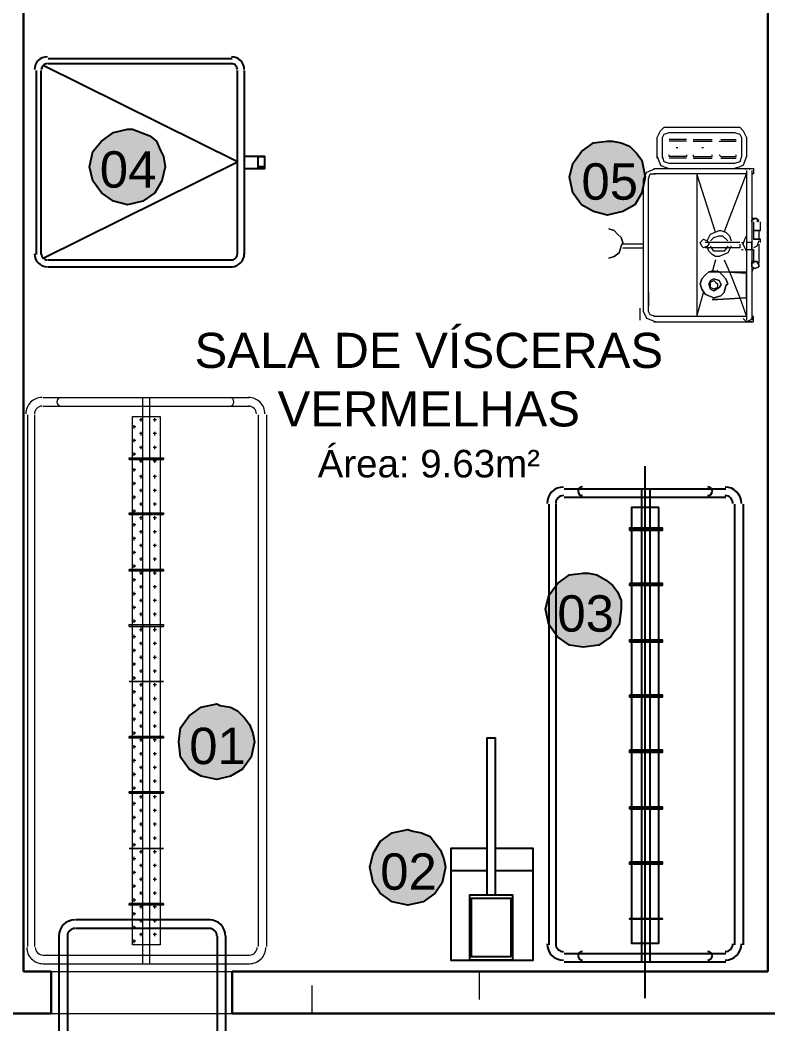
# Model space of a CAD drawing. Header units: millimetres. Extents: x 208330 to 208484, y 9278571 to 9278607.
# Drawn here: x 208414.155 to 208416.843, y 9278577.173 to 9278580.779 of the extents above; entities that cross this region are included whole.
import ezdxf

# ---------------------------------------------------------------- set-up
doc = ezdxf.new("R2010")
doc.units = ezdxf.units.MM
doc.header["$LTSCALE"] = 0.2
doc.header["$MEASUREMENT"] = 0
doc.linetypes.add('Dashed', pattern=[0.75, 0.5, -0.25])
for name, color, linetype, true_color in [('A-EQUIPAMENTOS', 7, 'Continuous', 0x7d7d7d), ('PDF_EQUIPAMENTOS', 7, 'Continuous', 0x7a7a7a), ('PDF_equipamentos inox', 7, 'Continuous', 0x7a7a7a), ('PDF_EquipInox', 7, 'Continuous', 0x7a7a7a)]:
    doc.layers.add(name, color=color, linetype=linetype, true_color=true_color)
for name, color, linetype, lineweight in [('A-PAREDE', 5, 'Continuous', 30), ('A-PROJEÇÃO', 251, 'Dashed', 9), ('A-VISTA03', 3, 'Continuous', 9)]:
    doc.layers.add(name, color=color, linetype=linetype, lineweight=lineweight)
doc.layers.add('PDF_Text', color=7, linetype='Continuous')
doc.styles.add('PDF Arial', font='arial.ttf')

# ---------------------------------------------------------------- blocks, each defined once
blk = doc.blocks.new('galpao')
at = {"layer": 'A-EQUIPAMENTOS'}
blk.add_line((208295.2376, 9278577.211), (208295.2376, 9278577.361), dxfattribs=at)
blk.add_line((208295.2376, 9278577.211), (208295.2376, 9278577.361), dxfattribs=at)
at = {"layer": 'A-PAREDE'}
for p, q in [((208295.1376, 9278580.961), (208295.1376, 9278580.461)), ((208297.8126, 9278580.961), (208297.8126, 9278577.361)), ((208295.1376, 9278580.461), (208295.1376, 9278577.361)), ((208295.2376, 9278577.361), (208295.1376, 9278577.361)), ((208295.2376, 9278577.211), (208295.2376, 9278577.361)), ((208297.8126, 9278577.361), (208295.8876, 9278577.361)), ((208295.8876, 9278577.211), (208295.8876, 9278577.361)), ((208295.8876, 9278577.361), (208295.8876, 9278577.211)), ((208294.9376, 9278577.211), (208295.2376, 9278577.211)), ((208300.9126, 9278577.211), (208295.8876, 9278577.211))]:
    blk.add_line(p, q, dxfattribs=at)
at = {"layer": 'A-PROJEÇÃO'}
blk.add_lwpolyline([(208296.7751, 9278577.361), (208296.7751, 9278577.211), (208296.1751, 9278577.211), (208296.1751, 9278577.361)], close=True, dxfattribs=at)
at = {"layer": 'A-VISTA03'}
for p, q in [((208295.2376, 9278577.361), (208295.8876, 9278577.361)), ((208295.2376, 9278577.211), (208295.8876, 9278577.211))]:
    blk.add_line(p, q, dxfattribs=at)
blk = doc.blocks.new('ARQ GALPAO TGOV')
at = {"layer": 'PDF_Text', "true_color": 0xf26722}
h = blk.add_hatch(color=30, dxfattribs=at)
h.dxf.hatch_style = 1
h.paths.add_polyline_path([(2.9243, 2.2133), (2.9119, 2.1638), (2.8872, 2.1206), (2.8439, 2.0897), (2.7883, 2.0773), (2.7388, 2.0897), (2.6955, 2.1206), (2.6646, 2.1638), (2.6522, 2.2133), (2.6646, 2.2689), (2.6955, 2.306), (2.7388, 2.3369), (2.7883, 2.3493), (2.8068, 2.3493), (2.8377, 2.3369), (2.8686, 2.3246), (2.8934, 2.306), (2.9057, 2.2751), (2.9181, 2.2504)])
h.paths.add_polyline_path([(4.6492, 2.1762), (4.6368, 2.1206), (4.6121, 2.0773), (4.5688, 2.0526), (4.5132, 2.0402), (4.4637, 2.0526), (4.4204, 2.0773), (4.3895, 2.1206), (4.3771, 2.1762), (4.3895, 2.2257), (4.4204, 2.2689), (4.4637, 2.2999), (4.5132, 2.306), (4.5317, 2.306), (4.5626, 2.2999), (4.5935, 2.2875), (4.6183, 2.2628), (4.6368, 2.238), (4.643, 2.2071)])
h.paths.add_polyline_path([(4.5626, 0.6244), (4.5564, 0.5688), (4.5255, 0.5255), (4.4822, 0.4946), (4.4266, 0.4884), (4.3771, 0.4946), (4.3339, 0.5255), (4.303, 0.5688), (4.2906, 0.6244), (4.303, 0.6739), (4.3339, 0.7172), (4.3771, 0.7481), (4.4266, 0.7543), (4.4451, 0.7543), (4.4761, 0.7481), (4.507, 0.7295), (4.5317, 0.711), (4.5502, 0.6862), (4.5626, 0.6553)])
h.paths.add_polyline_path([(3.2458, 0.1484), (3.2334, 0.0927), (3.2025, 0.0495), (3.1592, 0.0247), (3.1097, 0.0124), (3.0541, 0.0247), (3.0108, 0.0495), (2.9799, 0.0927), (2.9737, 0.1484), (2.9799, 0.1978), (3.0108, 0.2411), (3.0541, 0.272), (3.1097, 0.2844), (3.1221, 0.2782), (3.1592, 0.272), (3.1839, 0.2597), (3.2087, 0.2349), (3.2272, 0.2102), (3.2396, 0.1793)])
h.paths.add_polyline_path([(3.932, -0.3029), (3.9196, -0.3586), (3.8949, -0.3957), (3.8516, -0.4266), (3.796, -0.439), (3.7404, -0.4266), (3.6971, -0.3957), (3.6723, -0.3586), (3.66, -0.3029), (3.6723, -0.2535), (3.6971, -0.2102), (3.7404, -0.1793), (3.796, -0.1669), (3.8145, -0.1731), (3.8455, -0.1793), (3.8764, -0.1917), (3.8949, -0.2164), (3.9135, -0.2411), (3.9258, -0.272)])
at = {"layer": 'PDF_EQUIPAMENTOS', "lineweight": 5}
for points in [[(2.4853, 1.3849), (3.2272, 1.3849)], [(2.8439, -0.6492), (2.8439, 1.3849)], [(2.8686, -0.6492), (2.8686, 1.3849)], [(2.4853, 1.3539), (3.2272, 1.3539)], [(2.4297, 1.323), (2.4297, -0.5873)], [(2.4544, 1.323), (2.4544, -0.5873)], [(2.8439, 1.3045), (2.8315, 1.3045)], [(2.8377, 1.2983), (2.8377, 1.3107)], [(2.8934, 1.3045), (2.881, 1.3045)], [(2.8872, 1.2983), (2.8872, 1.3107)], [(3.2581, 1.323), (3.2581, -0.5873)], [(3.289, 1.323), (3.289, -0.5873)], [(2.8192, 1.2798), (2.8068, 1.2798)], [(2.813, 1.2736), (2.813, 1.2859)], [(2.9057, 1.2798), (2.9057, 1.2798)], [(2.8192, 1.2303), (2.8068, 1.2303)], [(2.813, 1.2241), (2.813, 1.2365)], [(2.8439, 1.255), (2.8315, 1.255)], [(2.8377, 1.2488), (2.8377, 1.2612)], [(2.8934, 1.255), (2.881, 1.255)], [(2.8872, 1.2488), (2.8872, 1.2612)], [(2.9057, 1.2303), (2.9057, 1.2303)], [(2.8439, 1.2056), (2.8315, 1.2056)], [(2.8377, 1.1994), (2.8377, 1.2118)], [(2.8934, 1.2056), (2.881, 1.2056)], [(2.8872, 1.1994), (2.8872, 1.2118)], [(2.8192, 1.1808), (2.8068, 1.1808)], [(2.813, 1.1747), (2.813, 1.187)], [(2.8439, 1.1561), (2.8315, 1.1561)], [(2.8377, 1.1499), (2.8377, 1.1623)], [(2.8934, 1.1561), (2.881, 1.1561)], [(2.8872, 1.1499), (2.8872, 1.1623)], [(2.9057, 1.1808), (2.9057, 1.1808)], [(2.8192, 1.1252), (2.8068, 1.1252)], [(2.813, 1.119), (2.813, 1.1314)], [(2.9057, 1.1252), (2.9057, 1.1252)], [(2.813, 1.0696), (2.813, 1.0819)], [(2.8439, 1.1005), (2.8315, 1.1005)], [(2.8377, 1.0943), (2.8377, 1.1066)], [(2.8934, 1.1005), (2.881, 1.1005)], [(2.8872, 1.0943), (2.8872, 1.1066)], [(2.8192, 1.0757), (2.8068, 1.0757)], [(2.8439, 1.051), (2.8315, 1.051)], [(2.8377, 1.0448), (2.8377, 1.0572)], [(2.8934, 1.051), (2.881, 1.051)], [(2.8872, 1.0448), (2.8872, 1.0572)], [(2.9057, 1.0757), (2.9057, 1.0757)], [(2.8192, 1.0263), (2.8068, 1.0263)], [(2.813, 1.0201), (2.813, 1.0325)], [(2.9057, 1.0263), (2.9057, 1.0263)], [(2.8192, 0.9768), (2.8068, 0.9768)], [(2.813, 0.9706), (2.813, 0.983)], [(2.8439, 1.0015), (2.8315, 1.0015)], [(2.8377, 0.9954), (2.8377, 1.0077)], [(2.8934, 1.0015), (2.881, 1.0015)], [(2.8872, 0.9954), (2.8872, 1.0077)], [(2.9057, 0.9768), (2.9057, 0.9768)], [(2.8439, 0.9521), (2.8315, 0.9521)], [(2.8377, 0.9459), (2.8377, 0.9583)], [(2.8934, 0.9521), (2.881, 0.9521)], [(2.8872, 0.9459), (2.8872, 0.9583)], [(2.8192, 0.9274), (2.8068, 0.9274)], [(2.813, 0.9212), (2.813, 0.9335)], [(2.8439, 0.9026), (2.8315, 0.9026)], [(2.8377, 0.8964), (2.8377, 0.9088)], [(2.8934, 0.9026), (2.881, 0.9026)], [(2.8872, 0.8964), (2.8872, 0.9088)], [(2.9057, 0.9274), (2.9057, 0.9274)], [(2.8192, 0.8779), (2.8068, 0.8779)], [(2.813, 0.8717), (2.813, 0.8841)], [(2.9057, 0.8779), (2.9057, 0.8779)], [(2.813, 0.8223), (2.813, 0.8346)], [(2.8439, 0.8532), (2.8315, 0.8532)], [(2.8377, 0.847), (2.8377, 0.8594)], [(2.8934, 0.8532), (2.881, 0.8532)], [(2.8872, 0.847), (2.8872, 0.8594)], [(2.8192, 0.8284), (2.8068, 0.8284)], [(2.8439, 0.8037), (2.8315, 0.8037)], [(2.8377, 0.7975), (2.8377, 0.8099)], [(2.8934, 0.8037), (2.881, 0.8037)], [(2.8872, 0.7975), (2.8872, 0.8099)], [(2.9057, 0.8284), (2.9057, 0.8284)], [(2.8192, 0.779), (2.8068, 0.779)], [(2.813, 0.7728), (2.813, 0.7852)], [(2.8377, 0.7481), (2.8377, 0.7604)], [(2.8872, 0.7481), (2.8872, 0.7604)], [(2.9057, 0.779), (2.9057, 0.779)], [(2.8192, 0.7295), (2.8068, 0.7295)], [(2.813, 0.7233), (2.813, 0.7357)], [(2.8439, 0.7543), (2.8315, 0.7543)], [(2.8934, 0.7543), (2.881, 0.7543)], [(2.9057, 0.7295), (2.9057, 0.7295)], [(2.813, 0.6739), (2.813, 0.6862)], [(2.8439, 0.7048), (2.8315, 0.7048)], [(2.8377, 0.6986), (2.8377, 0.711)], [(2.8934, 0.7048), (2.881, 0.7048)], [(2.8872, 0.6986), (2.8872, 0.711)], [(2.8192, 0.6801), (2.8068, 0.6801)], [(2.8439, 0.6553), (2.8315, 0.6553)], [(2.8377, 0.6492), (2.8377, 0.6615)], [(2.8934, 0.6553), (2.881, 0.6553)], [(2.8872, 0.6492), (2.8872, 0.6615)], [(2.9057, 0.6801), (2.9057, 0.6801)], [(2.8192, 0.6306), (2.8068, 0.6306)], [(2.813, 0.6244), (2.813, 0.6368)], [(2.9057, 0.6306), (2.9057, 0.6306)], [(2.8192, 0.5811), (2.8068, 0.5811)], [(2.813, 0.575), (2.813, 0.5873)], [(2.8439, 0.6059), (2.8315, 0.6059)], [(2.8377, 0.5997), (2.8377, 0.6121)], [(2.8934, 0.6059), (2.881, 0.6059)], [(2.8872, 0.5997), (2.8872, 0.6121)], [(2.9057, 0.5811), (2.9057, 0.5811)], [(2.8439, 0.5502), (2.8315, 0.5502)], [(2.8377, 0.5441), (2.8377, 0.5626)], [(2.8934, 0.5502), (2.881, 0.5502)], [(2.8872, 0.5441), (2.8872, 0.5626)], [(2.8192, 0.5255), (2.8068, 0.5255)], [(2.813, 0.5193), (2.813, 0.5317)], [(2.8377, 0.4946), (2.8377, 0.507)], [(2.8872, 0.4946), (2.8872, 0.507)], [(2.9057, 0.5255), (2.9057, 0.5255)], [(2.8192, 0.476), (2.8068, 0.476)], [(2.813, 0.4699), (2.813, 0.4822)], [(2.8439, 0.5008), (2.8315, 0.5008)], [(2.8934, 0.5008), (2.881, 0.5008)], [(2.9057, 0.476), (2.9057, 0.476)], [(2.813, 0.4204), (2.813, 0.4328)], [(2.8439, 0.4513), (2.8315, 0.4513)], [(2.8377, 0.4451), (2.8377, 0.4575)], [(2.8934, 0.4513), (2.881, 0.4513)], [(2.8872, 0.4451), (2.8872, 0.4575)], [(2.8192, 0.4266), (2.8068, 0.4266)], [(2.8439, 0.4019), (2.8315, 0.4019)], [(2.8377, 0.3957), (2.8377, 0.408)], [(2.8934, 0.4019), (2.881, 0.4019)], [(2.8872, 0.3957), (2.8872, 0.408)], [(2.9057, 0.4266), (2.9057, 0.4266)], [(2.7944, 0.3648), (2.7944, 0.3648)], [(2.8192, 0.3771), (2.8068, 0.3771)], [(2.813, 0.3709), (2.813, 0.3833)], [(2.9057, 0.3771), (2.9057, 0.3771)], [(2.9181, 0.3648), (2.9181, 0.3648)], [(2.8192, 0.3277), (2.8068, 0.3277)], [(2.813, 0.3215), (2.813, 0.3338)], [(2.8439, 0.3524), (2.8315, 0.3524)], [(2.8377, 0.3462), (2.8377, 0.3586)], [(2.8934, 0.3524), (2.881, 0.3524)], [(2.8872, 0.3462), (2.8872, 0.3586)], [(2.9057, 0.3277), (2.9057, 0.3277)], [(2.8439, 0.3029), (2.8315, 0.3029)], [(2.8377, 0.2968), (2.8377, 0.3091)], [(2.8934, 0.3029), (2.881, 0.3029)], [(2.8872, 0.2968), (2.8872, 0.3091)], [(2.8192, 0.2782), (2.8068, 0.2782)], [(2.813, 0.272), (2.813, 0.2844)], [(2.8439, 0.2535), (2.8315, 0.2535)], [(2.8377, 0.2473), (2.8377, 0.2597)], [(2.8934, 0.2535), (2.881, 0.2535)], [(2.8872, 0.2473), (2.8872, 0.2597)], [(2.9057, 0.2782), (2.9057, 0.2782)], [(2.8192, 0.2287), (2.8068, 0.2287)], [(2.813, 0.2226), (2.813, 0.2349)], [(2.9057, 0.2287), (2.9057, 0.2287)], [(2.813, 0.1731), (2.813, 0.1855)], [(2.8439, 0.204), (2.8315, 0.204)], [(2.8377, 0.1978), (2.8377, 0.2102)], [(2.8934, 0.204), (2.881, 0.204)], [(2.8872, 0.1978), (2.8872, 0.2102)], [(2.8192, 0.1793), (2.8068, 0.1793)], [(2.8439, 0.1546), (2.8315, 0.1546)], [(2.8377, 0.1484), (2.8377, 0.1607)], [(2.8934, 0.1546), (2.881, 0.1546)], [(2.8872, 0.1484), (2.8872, 0.1607)], [(2.9057, 0.1793), (2.9057, 0.1793)], [(2.8192, 0.1298), (2.8068, 0.1298)], [(2.813, 0.1236), (2.813, 0.136)], [(2.8377, 0.0989), (2.8377, 0.1113)], [(2.8872, 0.0989), (2.8872, 0.1113)], [(2.9057, 0.1298), (2.9057, 0.1298)], [(2.8192, 0.0804), (2.8068, 0.0804)], [(2.813, 0.0742), (2.813, 0.0866)], [(2.8439, 0.1051), (2.8315, 0.1051)], [(2.8934, 0.1051), (2.881, 0.1051)], [(2.9057, 0.0804), (2.9057, 0.0804)], [(2.813, 0.0247), (2.813, 0.0371)], [(2.8439, 0.0556), (2.8315, 0.0556)], [(2.8377, 0.0495), (2.8377, 0.0618)], [(2.8934, 0.0556), (2.881, 0.0556)], [(2.8872, 0.0495), (2.8872, 0.0618)], [(2.8192, 0.0309), (2.8068, 0.0309)], [(2.8439, 0.0062), (2.8315, 0.0062)], [(2.8377, 0), (2.8377, 0.0124)], [(2.8934, 0.0062), (2.881, 0.0062)], [(2.8872, 0), (2.8872, 0.0124)], [(2.9057, 0.0309), (2.9057, 0.0309)], [(2.8192, -0.0185), (2.8068, -0.0185)], [(2.813, -0.0247), (2.813, -0.0124)], [(2.9057, -0.0185), (2.9057, -0.0185)], [(2.813, -0.0804), (2.813, -0.068)], [(2.8439, -0.0495), (2.8315, -0.0495)], [(2.8377, -0.0556), (2.8377, -0.0433)], [(2.8934, -0.0495), (2.881, -0.0495)], [(2.8872, -0.0556), (2.8872, -0.0433)], [(2.8192, -0.0742), (2.8068, -0.0742)], [(2.8439, -0.0989), (2.8315, -0.0989)], [(2.8377, -0.1051), (2.8377, -0.0927)], [(2.8934, -0.0989), (2.881, -0.0989)], [(2.8872, -0.1051), (2.8872, -0.0927)], [(2.9057, -0.0742), (2.9057, -0.0742)], [(2.8192, -0.1236), (2.8068, -0.1236)], [(2.813, -0.1298), (2.813, -0.1175)], [(2.8377, -0.1546), (2.8377, -0.1422)], [(2.8872, -0.1546), (2.8872, -0.1422)], [(2.9057, -0.1236), (2.9057, -0.1236)], [(2.8192, -0.1731), (2.8068, -0.1731)], [(2.813, -0.1793), (2.813, -0.1669)], [(2.8439, -0.1484), (2.8315, -0.1484)], [(2.8934, -0.1484), (2.881, -0.1484)], [(2.9057, -0.1731), (2.9057, -0.1731)], [(2.8439, -0.1978), (2.8315, -0.1978)], [(2.8377, -0.204), (2.8377, -0.1917)], [(2.8934, -0.1978), (2.881, -0.1978)], [(2.8872, -0.204), (2.8872, -0.1917)], [(2.7944, -0.2349), (2.7944, -0.2349)], [(2.8192, -0.2226), (2.8068, -0.2226)], [(2.813, -0.2287), (2.813, -0.2164)], [(2.8439, -0.2473), (2.8315, -0.2473)], [(2.8377, -0.2535), (2.8377, -0.2411)], [(2.8934, -0.2473), (2.881, -0.2473)], [(2.8872, -0.2535), (2.8872, -0.2411)], [(2.9057, -0.2226), (2.9057, -0.2226)], [(2.9181, -0.2349), (2.9181, -0.2349)], [(2.8192, -0.272), (2.8068, -0.272)], [(2.813, -0.2782), (2.813, -0.2658)], [(2.9057, -0.272), (2.9057, -0.272)], [(2.8192, -0.3215), (2.8068, -0.3215)], [(2.813, -0.3277), (2.813, -0.3153)], [(2.8439, -0.2968), (2.8315, -0.2968)], [(2.8377, -0.3029), (2.8377, -0.2906)], [(2.8934, -0.2968), (2.881, -0.2968)], [(2.8872, -0.3029), (2.8872, -0.2906)], [(2.9057, -0.3215), (2.9057, -0.3215)], [(2.8439, -0.3462), (2.8315, -0.3462)], [(2.8377, -0.3524), (2.8377, -0.34)], [(2.8934, -0.3462), (2.881, -0.3462)], [(2.8872, -0.3524), (2.8872, -0.34)], [(2.8192, -0.3709), (2.8068, -0.3709)], [(2.813, -0.3771), (2.813, -0.3648)], [(2.8439, -0.3957), (2.8315, -0.3957)], [(2.8377, -0.4019), (2.8377, -0.3895)], [(2.8934, -0.3957), (2.881, -0.3957)], [(2.8872, -0.4019), (2.8872, -0.3895)], [(2.9057, -0.3709), (2.9057, -0.3709)], [(2.8192, -0.4204), (2.8068, -0.4204)], [(2.813, -0.4266), (2.813, -0.4142)], [(2.9057, -0.4204), (2.9057, -0.4204)], [(2.9181, -0.4328), (2.7944, -0.4328), (2.9181, -0.4328), (2.9181, -0.439), (2.7944, -0.439), (2.7944, -0.4328)], [(2.813, -0.476), (2.813, -0.4637)], [(2.8439, -0.4451), (2.8315, -0.4451)], [(2.8377, -0.4513), (2.8377, -0.439)], [(2.8934, -0.4451), (2.881, -0.4451)], [(2.8872, -0.4513), (2.8872, -0.439)], [(2.8192, -0.4699), (2.8068, -0.4699)], [(2.8439, -0.4946), (2.8315, -0.4946)], [(2.8377, -0.5008), (2.8377, -0.4884)], [(2.8934, -0.4946), (2.881, -0.4946)], [(2.8872, -0.5008), (2.8872, -0.4884)], [(2.9057, -0.4699), (2.9057, -0.4699)], [(2.8192, -0.5193), (2.8068, -0.5193)], [(2.813, -0.5255), (2.813, -0.5131)], [(2.8377, -0.5502), (2.8377, -0.5379)], [(2.8872, -0.5502), (2.8872, -0.5379)], [(2.9057, -0.5193), (2.9057, -0.5193)], [(2.8192, -0.5688), (2.8068, -0.5688)], [(2.813, -0.575), (2.813, -0.5626)], [(2.8439, -0.5441), (2.8315, -0.5441)], [(2.8934, -0.5441), (2.881, -0.5441)], [(2.9057, -0.5688), (2.9057, -0.5688)], [(2.4853, -0.6182), (3.2272, -0.6182)], [(2.4853, -0.6492), (3.2272, -0.6492)]]:
    blk.add_lwpolyline(points, dxfattribs=at)
for points in [[(2.8068, 1.3169), (2.9057, 1.3169), (2.9057, -0.5811), (2.8068, -0.5811)], [(2.7944, 1.1685), (2.9181, 1.1685), (2.9181, 1.1623), (2.7944, 1.1623), (2.9181, 1.1623), (2.7944, 1.1623)], [(2.7944, 0.9706), (2.9181, 0.9706), (2.9181, 0.9645), (2.7944, 0.9645), (2.9181, 0.9645), (2.7944, 0.9645)], [(2.7944, 0.7666), (2.9181, 0.7666), (2.7944, 0.7666), (2.9181, 0.7666), (2.9181, 0.7604), (2.7944, 0.7604)], [(2.7944, 0.5688), (2.9181, 0.5688), (2.9181, 0.5626), (2.7944, 0.5626), (2.9181, 0.5626), (2.7944, 0.5626)], [(2.9181, 0.3648), (2.7944, 0.3648), (2.9181, 0.3648), (2.7944, 0.3648)], [(2.7944, 0.1669), (2.9181, 0.1669), (2.7944, 0.1669), (2.9181, 0.1669), (2.9181, 0.1607), (2.7944, 0.1607)], [(2.7944, -0.0309), (2.9181, -0.0309), (2.9181, -0.0371), (2.7944, -0.0371), (2.9181, -0.0371), (2.7944, -0.0371)], [(2.9181, -0.2349), (2.7944, -0.2349), (2.9181, -0.2349), (2.7944, -0.2349)]]:
    blk.add_lwpolyline(points, close=True, dxfattribs=at)
at = {"layer": 'PDF_EQUIPAMENTOS', "lineweight": 25}
for points in [[(4.1113, -0.4019), (4.1113, 0.1607), (4.0804, 0.1607), (4.0804, -0.4019)], [(4.0804, -0.2349), (3.9506, -0.2349), (3.9506, -0.6368), (4.2473, -0.6368), (4.2473, -0.2349), (4.1113, -0.2349)], [(4.0804, -0.3153), (3.9506, -0.3153)], [(4.2473, -0.3153), (4.1113, -0.3153)]]:
    blk.add_lwpolyline(points, dxfattribs=at)
for points in [[(4.1731, -0.6368), (4.0186, -0.6368), (4.0186, -0.4019), (4.1731, -0.4019)], [(4.1669, -0.6244), (4.0247, -0.6244), (4.0247, -0.4142), (4.1669, -0.4142)]]:
    blk.add_lwpolyline(points, close=True, dxfattribs=at)
at = {"layer": 'PDF_EQUIPAMENTOS', "lineweight": 5}
for centre, radius, start, end in [((2.4822, 1.3261), 0.0587, 89.999, 180.001), ((2.5502, 1.3694), 0.0155, 90.0027, 269.9973), ((3.1561, 1.3694), 0.0155, 270.0027, 89.9973), ((3.2241, 1.3261), 0.0587, 359.999, 90.001), ((2.4822, 1.3261), 0.0278, 89.9989, 180.0011), ((3.2241, 1.3261), 0.0278, 359.9989, 90.0011), ((2.4853, -0.5904), 0.0587, 179.999, 270.001), ((2.4853, -0.5904), 0.0278, 179.9989, 270.0011), ((3.2272, -0.5904), 0.0278, 269.9989, 0.0011), ((3.2272, -0.5904), 0.0587, 269.999, 0.001)]:
    blk.add_arc(centre, radius, start, end, dxfattribs=at)
at = {"layer": 'PDF_equipamentos inox', "lineweight": 25}
for points in [[(2.5039, 2.6028), (3.1654, 2.6028)], [(2.4853, 1.8856), (3.1839, 2.2318), (2.4853, 2.5781)], [(2.5039, 2.5842), (3.1654, 2.5842)], [(2.4606, 2.5595), (2.4606, 1.898)], [(2.4791, 1.898), (2.4791, 2.5595)], [(3.1839, 1.898), (3.1839, 2.5595)], [(3.2087, 2.5595), (3.2087, 1.898)], [(3.2087, 2.2071), (3.2829, 2.2071), (3.2829, 2.2504), (3.2087, 2.2504)], [(3.2581, 2.2071), (3.2581, 2.2504), (3.2829, 2.2504)], [(3.2829, 2.2133), (3.2581, 2.2133)], [(2.5039, 1.8794), (3.1654, 1.8794)], [(2.5039, 1.8547), (3.1654, 1.8547)], [(4.6492, -0.7728), (4.6492, 1.1376)], [(4.3586, 1.0572), (4.9397, 1.0572)], [(4.6368, -0.643), (4.6368, 1.0572)], [(4.6677, -0.643), (4.6677, 1.0572)], [(4.3586, 1.0263), (4.9397, 1.0263)], [(4.303, 1.0015), (4.303, -0.5811)], [(4.3277, 1.0015), (4.3277, -0.5811)], [(4.9706, 1.0015), (4.9706, -0.5811)], [(5.0016, 1.0015), (5.0016, -0.5811)], [(3.0858, -0.4915), (2.6036, -0.4915)], [(4.711, -0.4884), (4.5935, -0.4884), (4.711, -0.4884), (4.5935, -0.4884)], [(4.5935, -0.4884), (4.5935, -0.4884)], [(4.711, -0.4884), (4.711, -0.4884)], [(3.0858, -0.5224), (2.6036, -0.5224)], [(2.5418, -0.5502), (2.5418, -3.425)], [(2.5727, -0.5502), (2.5727, -3.425)], [(3.1106, -0.5502), (3.1106, -3.425)], [(3.1415, -0.5502), (3.1415, -3.425)], [(4.3586, -0.6121), (4.9397, -0.6121)], [(4.3586, -0.643), (4.9397, -0.643)]]:
    blk.add_lwpolyline(points, dxfattribs=at)
for points in [[(4.6986, 0.9892), (4.5997, 0.9892), (4.5997, -0.575), (4.6986, -0.575)], [(4.5935, 0.9088), (4.711, 0.9088), (4.711, 0.915), (4.5935, 0.915), (4.711, 0.915), (4.5935, 0.915)], [(4.5935, 0.7172), (4.5935, 0.711), (4.711, 0.711), (4.5935, 0.711), (4.711, 0.711), (4.711, 0.7172)], [(4.5935, 0.507), (4.711, 0.507), (4.711, 0.5131), (4.5935, 0.5131), (4.711, 0.5131), (4.5935, 0.5131)], [(4.5935, 0.3153), (4.5935, 0.3091), (4.711, 0.3091), (4.5935, 0.3091), (4.711, 0.3091), (4.711, 0.3153)], [(4.5935, 0.1175), (4.5935, 0.1113), (4.711, 0.1113), (4.5935, 0.1113), (4.711, 0.1113), (4.711, 0.1175)], [(4.5935, -0.0927), (4.711, -0.0927), (4.711, -0.0866), (4.5935, -0.0866), (4.711, -0.0866), (4.5935, -0.0866)], [(4.5935, -0.2844), (4.5935, -0.2906), (4.711, -0.2906), (4.5935, -0.2906), (4.711, -0.2906), (4.711, -0.2844)]]:
    blk.add_lwpolyline(points, close=True, dxfattribs=at)
for centre, radius, start, end in [((2.5008, 2.5626), 0.0464, 90, 180), ((3.1623, 2.5626), 0.0464, 360, 90), ((2.5008, 2.5626), 0.0216, 89.9999, 180.0001), ((3.1623, 2.5626), 0.0216, 359.9999, 90.0001), ((2.5008, 1.9011), 0.0464, 180, 270), ((2.5008, 1.9011), 0.0216, 179.9999, 270.0001), ((3.1623, 1.9011), 0.0216, 269.9999, 0.0001), ((3.1623, 1.9011), 0.0464, 270, 0), ((4.3555, 1.0046), 0.0587, 90, 180), ((4.4235, 1.0479), 0.0155, 90.0001, 269.9999), ((4.8748, 1.0479), 0.0155, 270.0001, 89.9999), ((4.9366, 1.0046), 0.0587, 360, 90), ((4.3555, 1.0046), 0.0278, 90, 180), ((4.9366, 1.0046), 0.0278, 0, 90), ((2.6005, -0.5502), 0.0587, 90, 180), ((3.0827, -0.5502), 0.0587, 360, 90), ((2.6005, -0.5502), 0.0278, 90, 180), ((3.0827, -0.5502), 0.0278, 0, 90), ((4.3555, -0.5781), 0.0587, 180, 270), ((4.3555, -0.5781), 0.0278, 180, 270), ((4.4235, -0.6213), 0.0155, 90.0001, 269.9999), ((4.8748, -0.6213), 0.0155, 270.0001, 89.9999), ((4.9366, -0.5781), 0.0587, 270, 0), ((4.9366, -0.5781), 0.0278, 270, 360)]:
    blk.add_arc(centre, radius, start, end, dxfattribs=at)
at = {"layer": 'PDF_EquipInox', "lineweight": 0}
for points in [[(4.6924, 2.2442), (4.6924, 2.3184), (4.6986, 2.3308), (4.7048, 2.3431), (4.7172, 2.3555), (4.7357, 2.3555), (4.9706, 2.3555), (4.9892, 2.3555), (5.0016, 2.3431), (5.0077, 2.3308), (5.0139, 2.3184), (5.0139, 2.2504), (5.0016, 2.2195), (4.9892, 2.2133), (4.9706, 2.2071)], [(4.711, 2.2442), (4.711, 2.3184), (4.7172, 2.3308), (4.7357, 2.3369), (4.9706, 2.3369), (4.9892, 2.3308), (4.9954, 2.3184), (4.9954, 2.2504), (4.9892, 2.2318), (4.9706, 2.2257), (4.7357, 2.2257), (4.7172, 2.2318), (4.711, 2.2504)], [(4.7975, 2.3122), (4.7357, 2.3122)], [(4.8223, 2.3122), (4.8903, 2.3122)], [(4.9212, 2.3122), (4.9768, 2.3122)], [(4.7975, 2.306), (4.7357, 2.306)], [(4.7666, 2.2813), (4.7604, 2.2813)], [(4.7975, 2.306), (4.7975, 2.306)], [(4.8223, 2.306), (4.8903, 2.306)], [(4.8223, 2.306), (4.8223, 2.306)], [(4.8594, 2.2813), (4.8532, 2.2813)], [(4.8903, 2.306), (4.8903, 2.306)], [(4.915, 2.306), (4.9212, 2.306), (4.9768, 2.306)], [(4.9521, 2.2813), (4.9521, 2.2813)], [(4.9768, 2.306), (4.9768, 2.306)], [(4.6924, 2.2504), (4.7048, 2.2195), (4.7172, 2.2133), (4.7357, 2.2071), (4.9768, 2.2071)], [(4.7975, 2.2566), (4.7975, 2.2504), (4.7357, 2.2504), (4.7357, 2.2566)], [(4.7975, 2.2442), (4.7357, 2.2442)], [(4.8223, 2.2566), (4.8223, 2.2504), (4.8903, 2.2504), (4.8903, 2.2566)], [(4.8223, 2.2442), (4.8903, 2.2442)], [(4.915, 2.2566), (4.9212, 2.2504), (4.9768, 2.2504), (4.9768, 2.2566)], [(4.9212, 2.2442), (4.9768, 2.2442)], [(4.6863, 1.6569), (4.6553, 1.6692), (4.643, 1.694), (4.643, 2.17), (4.6553, 2.1948), (4.6863, 2.2071)], [(4.6801, 2.2071), (5.0387, 2.2071), (5.0387, 2.1886), (5.0325, 2.1886)], [(5.0139, 2.2009), (5.0139, 1.6631)], [(5.0325, 2.2009), (5.0325, 1.6631)], [(4.6863, 1.6754), (4.6677, 1.6816), (4.6615, 1.694), (4.6615, 2.17), (4.6677, 2.1886), (4.6863, 2.1886)], [(4.9336, 1.9784), (5.0139, 2.1886), (4.6801, 2.1886)], [(4.9026, 1.9784), (4.8346, 2.1886), (4.8346, 1.6754), (4.8594, 1.762)], [(4.6615, 2.1082), (4.6615, 2.1577)], [(5.0572, 2.0155), (5.051, 2.0278), (5.0448, 2.0278), (5.0325, 2.0278), (5.0325, 2.0155), (5.0325, 2.0216), (5.0448, 2.0278), (5.051, 2.0278), (5.0572, 2.0216), (5.051, 2.0155)], [(4.8717, 1.9475), (4.8841, 1.9722), (4.915, 1.9846), (4.9212, 1.9846), (4.9397, 1.9784), (4.9521, 1.966), (4.9583, 1.9475)], [(5.0387, 2.0155), (5.0387, 1.9907), (5.0387, 1.9846), (5.0634, 1.9846), (5.0387, 1.9846), (5.0387, 1.9536)], [(5.0572, 1.9846), (5.0572, 1.9536)], [(5.0634, 1.9846), (5.0634, 2.0031), (5.0634, 2.0155)], [(4.8841, 1.9475), (4.8965, 1.9598), (4.915, 1.966), (4.9212, 1.966), (4.9274, 1.966), (4.9459, 1.9475)], [(5.0139, 1.9104), (5.0077, 1.9227), (5.0016, 1.9351), (5.0077, 1.9536), (5.0139, 1.966)], [(5.0139, 1.9598), (5.0139, 1.898)], [(5.0325, 1.9536), (5.0325, 1.9536)], [(5.0387, 1.9536), (5.0634, 1.9536), (5.0387, 1.9536)], [(5.0387, 1.9536), (5.0387, 1.9536)], [(5.0572, 1.9475), (5.051, 1.9289), (5.0387, 1.9227)], [(5.0634, 1.9413), (5.0634, 1.9536)], [(4.5688, 1.9227), (4.643, 1.9227), (4.643, 1.9351), (4.5688, 1.9351)], [(4.9892, 1.9413), (4.8655, 1.9413)], [(4.9892, 1.9351), (4.9892, 1.9227), (4.8655, 1.9227)], [(4.9583, 1.9289), (4.9459, 1.9042), (4.915, 1.8918), (4.9026, 1.8918), (4.8903, 1.898), (4.8779, 1.9104), (4.8717, 1.9289)], [(4.9459, 1.9289), (4.9336, 1.9104), (4.915, 1.9104), (4.9088, 1.9104), (4.8965, 1.9104), (4.8841, 1.9289)], [(4.9954, 1.9413), (5.0016, 1.9413)], [(4.9954, 1.9351), (4.9954, 1.9351)], [(4.9954, 1.9227), (4.9954, 1.9227)], [(4.9954, 1.9165), (5.0016, 1.9165)], [(5.0325, 1.9413), (5.0139, 1.9413)], [(5.0139, 1.9165), (5.0325, 1.9165), (5.0387, 1.9165), (5.0387, 1.8671), (5.0325, 1.8671)], [(5.0325, 1.9413), (5.0325, 1.9165), (5.0325, 1.9413)], [(5.0325, 1.9413), (5.0325, 1.9413)], [(5.0325, 1.9413), (5.0325, 1.9413)], [(5.0325, 1.9413), (5.0325, 1.9413)], [(5.0387, 1.9413), (5.0387, 1.9413)], [(5.0572, 1.9351), (5.0572, 1.8671)], [(4.9336, 1.8794), (4.9521, 1.8362), (4.9892, 1.7434), (5.0139, 1.6754), (4.6801, 1.6754)], [(4.9026, 1.8794), (4.8903, 1.8362), (4.8903, 1.8424), (4.9088, 1.8362), (4.8903, 1.8362)], [(4.9088, 1.8362), (4.9088, 1.8424)], [(5.0387, 1.8485), (5.0325, 1.8362)], [(5.0448, 1.8609), (5.0448, 1.8609)], [(5.0139, 1.83), (4.9088, 1.8362), (5.0139, 1.8362)], [(5.0139, 1.83), (5.0139, 1.83)], [(5.0139, 1.83), (5.0139, 1.7434), (5.0139, 1.83)], [(5.0139, 1.8238), (5.0139, 1.8238)], [(4.6615, 1.762), (4.6615, 1.7125)], [(4.8903, 1.7373), (4.8903, 1.7373)], [(4.8903, 1.7373), (4.9088, 1.7373), (4.8903, 1.7373)], [(5.0139, 1.7434), (4.9088, 1.7373), (5.0139, 1.7434)], [(4.9088, 1.7373), (4.9088, 1.7373)], [(5.0139, 1.762), (5.0139, 1.762)], [(5.0139, 1.7434), (5.0139, 1.7496)], [(4.6306, 1.7063), (4.6306, 1.6631)], [(4.6801, 1.6569), (5.0387, 1.6569), (5.0387, 1.6754), (5.0325, 1.6754)], [(5.0325, 1.6692), (5.0263, 1.6631), (5.0139, 1.6569), (5.0077, 1.6631), (5.0016, 1.6692)], [(5.0325, 1.6569), (5.0139, 1.6569)]]:
    blk.add_lwpolyline(points, dxfattribs=at)
for points in [[(4.5193, 1.8856), (4.5379, 1.8918), (4.5564, 1.9042), (4.5626, 1.9289), (4.5688, 1.9413), (4.5626, 1.9598), (4.5502, 1.9722), (4.5379, 1.9846), (4.5193, 1.9907), (4.5379, 1.9846), (4.5502, 1.9722), (4.5626, 1.9598), (4.5688, 1.9413), (4.5626, 1.9289), (4.5564, 1.9042), (4.5379, 1.8918)], [(4.8594, 1.9536), (4.8717, 1.9475), (4.8779, 1.9413), (4.8779, 1.9351), (4.8717, 1.9289), (4.8594, 1.9227), (4.8532, 1.9289), (4.847, 1.9413), (4.8532, 1.9475)], [(5.0448, 1.8485), (5.0572, 1.8547), (5.0572, 1.8609), (5.051, 1.8733), (5.0448, 1.8733), (5.0325, 1.8733), (5.0325, 1.8609), (5.0325, 1.8547), (5.0448, 1.8485), (5.0325, 1.8547), (5.0325, 1.8609), (5.0325, 1.8733), (5.0448, 1.8733), (5.051, 1.8733), (5.0572, 1.8609), (5.0572, 1.8547)], [(5.0448, 1.8485), (5.0325, 1.8547), (5.0325, 1.8609), (5.0325, 1.8733), (5.0448, 1.8733), (5.051, 1.8733), (5.0572, 1.8609), (5.0572, 1.8547)], [(4.8965, 1.7434), (4.9212, 1.7496), (4.9336, 1.762), (4.9397, 1.7867), (4.9459, 1.7929), (4.9397, 1.8114), (4.9274, 1.8238), (4.915, 1.8362), (4.8965, 1.8362), (4.8779, 1.8362), (4.8655, 1.8238), (4.8532, 1.8114), (4.847, 1.7929), (4.8532, 1.7743), (4.8655, 1.7558), (4.8779, 1.7496), (4.8965, 1.7434), (4.8779, 1.7496), (4.8655, 1.7558), (4.8532, 1.7743), (4.847, 1.7929), (4.8532, 1.8114), (4.8655, 1.8238), (4.8779, 1.8362), (4.8965, 1.8362), (4.915, 1.8362), (4.9274, 1.8238), (4.9397, 1.8114), (4.9459, 1.7929), (4.9397, 1.7867), (4.9336, 1.762), (4.9212, 1.7496)], [(4.8965, 1.7682), (4.915, 1.7805), (4.9212, 1.7867), (4.9212, 1.7929), (4.915, 1.8053), (4.8965, 1.8114), (4.8841, 1.8053), (4.8779, 1.7929), (4.8841, 1.7743), (4.8965, 1.7682), (4.8841, 1.7743), (4.8779, 1.7929), (4.8841, 1.8053), (4.8965, 1.8114), (4.915, 1.8053), (4.9212, 1.7929), (4.9212, 1.7867), (4.915, 1.7805)], [(4.8965, 1.7743), (4.8841, 1.7805), (4.8841, 1.7929), (4.8841, 1.7991), (4.8965, 1.8053), (4.9026, 1.7991), (4.9088, 1.7929), (4.9088, 1.7867), (4.9088, 1.7805)]]:
    blk.add_lwpolyline(points, close=True, dxfattribs=at)
blk.add_arc((5.017, 2.1917), 0.0154, 55.6318, 124.3682, dxfattribs=at)
at = {"layer": 'PDF_Text'}
for points in [[(2.9243, 2.2133), (2.9119, 2.1638), (2.8872, 2.1206), (2.8439, 2.0897), (2.7883, 2.0773), (2.7388, 2.0897), (2.6955, 2.1206), (2.6646, 2.1638), (2.6522, 2.2133), (2.6646, 2.2689), (2.6955, 2.306), (2.7388, 2.3369), (2.7883, 2.3493), (2.8068, 2.3493), (2.8377, 2.3369), (2.8686, 2.3246), (2.8934, 2.306), (2.9057, 2.2751), (2.9181, 2.2504)], [(4.6492, 2.1762), (4.6368, 2.1206), (4.6121, 2.0773), (4.5688, 2.0526), (4.5132, 2.0402), (4.4637, 2.0526), (4.4204, 2.0773), (4.3895, 2.1206), (4.3771, 2.1762), (4.3895, 2.2257), (4.4204, 2.2689), (4.4637, 2.2999), (4.5132, 2.306), (4.5317, 2.306), (4.5626, 2.2999), (4.5935, 2.2875), (4.6183, 2.2628), (4.6368, 2.238), (4.643, 2.2071)], [(4.5626, 0.6244), (4.5564, 0.5688), (4.5255, 0.5255), (4.4822, 0.4946), (4.4266, 0.4884), (4.3771, 0.4946), (4.3339, 0.5255), (4.303, 0.5688), (4.2906, 0.6244), (4.303, 0.6739), (4.3339, 0.7172), (4.3771, 0.7481), (4.4266, 0.7543), (4.4451, 0.7543), (4.4761, 0.7481), (4.507, 0.7295), (4.5317, 0.711), (4.5502, 0.6862), (4.5626, 0.6553)], [(3.2458, 0.1484), (3.2334, 0.0927), (3.2025, 0.0495), (3.1592, 0.0247), (3.1097, 0.0124), (3.0541, 0.0247), (3.0108, 0.0495), (2.9799, 0.0927), (2.9737, 0.1484), (2.9799, 0.1978), (3.0108, 0.2411), (3.0541, 0.272), (3.1097, 0.2844), (3.1221, 0.2782), (3.1592, 0.272), (3.1839, 0.2597), (3.2087, 0.2349), (3.2272, 0.2102), (3.2396, 0.1793)], [(3.932, -0.3029), (3.9196, -0.3586), (3.8949, -0.3957), (3.8516, -0.4266), (3.796, -0.439), (3.7404, -0.4266), (3.6971, -0.3957), (3.6723, -0.3586), (3.66, -0.3029), (3.6723, -0.2535), (3.6971, -0.2102), (3.7404, -0.1793), (3.796, -0.1669), (3.8145, -0.1731), (3.8455, -0.1793), (3.8764, -0.1917), (3.8949, -0.2164), (3.9135, -0.2411), (3.9258, -0.272)]]:
    blk.add_lwpolyline(points, close=True, dxfattribs=at)
at = {"layer": 'A-PAREDE', "color": 6}
blk.add_blockref('galpao', (-208292.7228, -9278578.0387), dxfattribs=at)
at = {"layer": 'PDF_Text', "char_height": 0.1308, "attachment_point": 7, "style": 'PDF Arial'}
for s, insert in [('04', (2.6893, 2.1369)), ('05', (4.4204, 2.0936)), ('03', (4.3339, 0.5417)), ('01', (3.0108, 0.0658)), ('02', (3.6971, -0.3855))]:
    blk.add_mtext(s, dxfattribs=dict(at, insert=insert))
at = {"layer": 'PDF_Text', "insert": (2.8449, 1.0964), "char_height": 0.126118, "attachment_point": 7, "style": 'PDF Arial'}
blk.add_mtext_dynamic_manual_height_columns('\\pxqc;SALA DE VÍSCERAS VERMELHAS\\P{\\H0.78431x;Área: 9.63m²}', width=2.053679, gutter_width=30.3147, heights=[0], dxfattribs=at)

msp = doc.modelspace()

# ---------------------------------------------------------------- hatches: boundary and pattern name
at = {"true_color": 0xf26722}
h = msp.add_hatch(dxfattribs=at)
h.set_pattern_fill('ANGLE', color=30)
h.set_pattern_definition([(0, (208445.6616, 9278558.4115), (0, 6.985), [5.08, -1.905]), (90, (208445.6616, 9278558.4115), (-6.985, 4e-16), [5.08, -1.905])])
h.paths.add_polyline_path([(208414.6764, 9278580.252), (208414.664, 9278580.2025), (208414.6393, 9278580.1593), (208414.596, 9278580.1283), (208414.5403, 9278580.116), (208414.4909, 9278580.1283), (208414.4476, 9278580.1593), (208414.4167, 9278580.2025), (208414.4043, 9278580.252), (208414.4167, 9278580.3076), (208414.4476, 9278580.3447), (208414.4909, 9278580.3756), (208414.5403, 9278580.388), (208414.5589, 9278580.388), (208414.5898, 9278580.3756), (208414.6207, 9278580.3633), (208414.6455, 9278580.3447), (208414.6578, 9278580.3138), (208414.6702, 9278580.2891)])
h.paths.add_polyline_path([(208416.4013, 9278580.2149), (208416.3889, 9278580.1593), (208416.3642, 9278580.116), (208416.3209, 9278580.0913), (208416.2652, 9278580.0789), (208416.2158, 9278580.0913), (208416.1725, 9278580.116), (208416.1416, 9278580.1593), (208416.1292, 9278580.2149), (208416.1416, 9278580.2644), (208416.1725, 9278580.3076), (208416.2158, 9278580.3385), (208416.2652, 9278580.3447), (208416.2838, 9278580.3447), (208416.3147, 9278580.3385), (208416.3456, 9278580.3262), (208416.3703, 9278580.3015), (208416.3889, 9278580.2767), (208416.3951, 9278580.2458)])
h.paths.add_polyline_path([(208416.3147, 9278578.6631), (208416.3085, 9278578.6075), (208416.2776, 9278578.5642), (208416.2343, 9278578.5333), (208416.1787, 9278578.5271), (208416.1292, 9278578.5333), (208416.0859, 9278578.5642), (208416.055, 9278578.6075), (208416.0427, 9278578.6631), (208416.055, 9278578.7126), (208416.0859, 9278578.7559), (208416.1292, 9278578.7868), (208416.1787, 9278578.7929), (208416.1972, 9278578.7929), (208416.2281, 9278578.7868), (208416.2591, 9278578.7682), (208416.2838, 9278578.7497), (208416.3023, 9278578.7249), (208416.3147, 9278578.694)])
h.paths.add_polyline_path([(208415.6841, 9278577.7358), (208415.6717, 9278577.6801), (208415.647, 9278577.643), (208415.6037, 9278577.6121), (208415.5481, 9278577.5997), (208415.4924, 9278577.6121), (208415.4492, 9278577.643), (208415.4244, 9278577.6801), (208415.4121, 9278577.7358), (208415.4244, 9278577.7852), (208415.4492, 9278577.8285), (208415.4924, 9278577.8594), (208415.5481, 9278577.8718), (208415.5666, 9278577.8656), (208415.5975, 9278577.8594), (208415.6285, 9278577.847), (208415.647, 9278577.8223), (208415.6655, 9278577.7976), (208415.6779, 9278577.7667)])
h.paths.add_polyline_path([(208414.9978, 9278578.1871), (208414.9855, 9278578.1314), (208414.9546, 9278578.0882), (208414.9113, 9278578.0634), (208414.8618, 9278578.0511), (208414.8062, 9278578.0634), (208414.7629, 9278578.0882), (208414.732, 9278578.1314), (208414.7258, 9278578.1871), (208414.732, 9278578.2365), (208414.7629, 9278578.2798), (208414.8062, 9278578.3107), (208414.8618, 9278578.3231), (208414.8742, 9278578.3169), (208414.9113, 9278578.3107), (208414.936, 9278578.2984), (208414.9608, 9278578.2736), (208414.9793, 9278578.2489), (208414.9917, 9278578.218)])

# ---------------------------------------------------------------- block references
at = {"color": 6}
msp.add_blockref('ARQ GALPAO TGOV', (208411.7521, 9278578.0387), dxfattribs=at)

doc.saveas('drawing.dxf')
